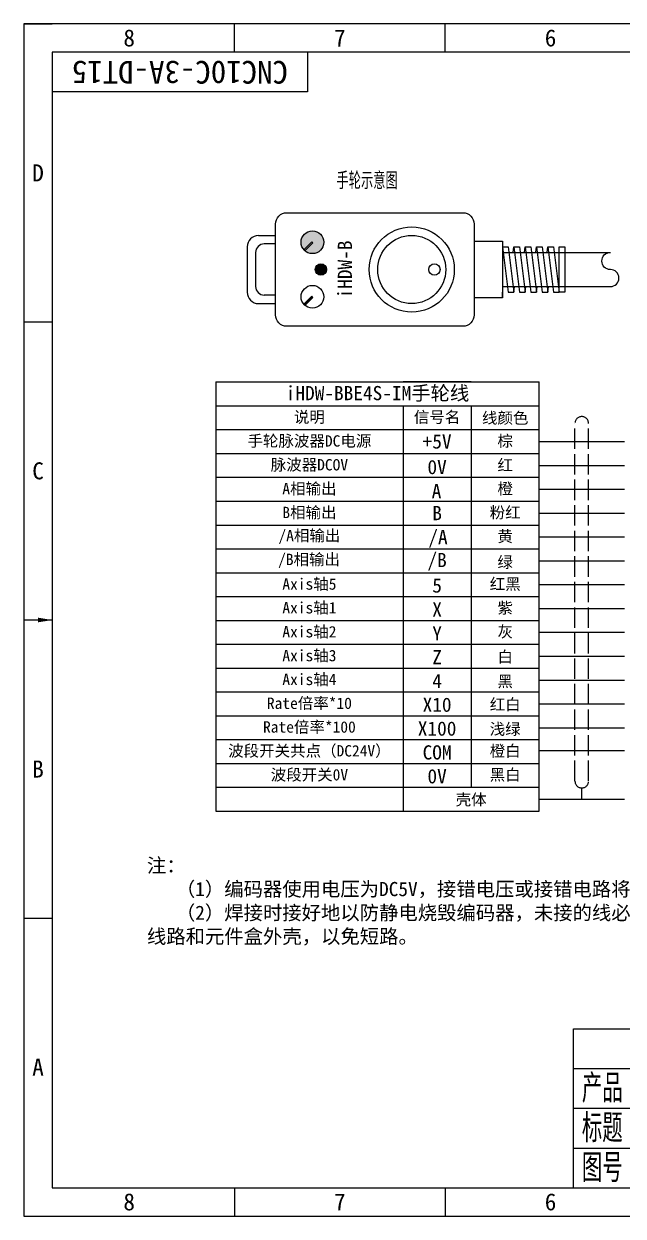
# Model space of a CAD drawing. Header units: millimetres. Extents: x 547 to 2149, y 622 to 1790.
# Drawn here: x 1850.7 to 1956.3, y 1102.4 to 1312.4 of the extents above; entities that cross this region are included whole.
import ezdxf

# ---------------------------------------------------------------- set-up
doc = ezdxf.new("R2010")
doc.units = ezdxf.units.MM
doc.linetypes.add('ACAD_ISO02W100', pattern=[15, 12, -3])
for name, color, linetype in [('中文标注', 3, 'Continuous'), ('仅图框使用', 7, 'Continuous'), ('元器件与线路', 7, 'Continuous'), ('文字标注特殊', 2, 'Continuous'), ('英文数字标注', 3, 'Continuous'), ('虚线', 7, 'ACAD_ISO02W100')]:
    doc.layers.add(name, color=color, linetype=linetype)
doc.styles.get("Standard").update_dxf_attribs({"font": 'txt', "bigfont": 'gbcbig.shx'})
doc.dimstyles.new('ISO-25', dxfattribs={"dimtxt": 2.5, "dimasz": 2.5, "dimexe": 1.25, "dimexo": 0.625, "dimtad": 1, "dimtxsty": 'Standard', "dimcen": 2.5, "dimadec": 0, "dimazin": 0, "dimtfac": 1, "dimtmove": 0, "dimatfit": 3, "dimfxl": 0, "dimarcsym": 0})

msp = doc.modelspace()

# ---------------------------------------------------------------- hatches: boundary and pattern name
at = {"layer": '元器件与线路'}
h = msp.add_hatch(color=256, dxfattribs=at)
h.set_gradient(color1=(235, 235, 255), one_color=1, tint=1)
h.paths.add_polyline_path([(1900.2, 1272.4, 0.643163), (1903.51, 1273.91, 1), (1899.51, 1273.91, 0.180786), (1900, 1272.59), (1901.41, 1274.01), (1901.61, 1273.81)])
h = msp.add_hatch(color=256, dxfattribs=at)
h.set_gradient(color1=(235, 235, 255), one_color=1, tint=1)
h.paths.add_polyline_path([(1904.01, 1269.11, 1), (1902.01, 1269.11, 1)])
h = msp.add_hatch(color=256, dxfattribs=at)
h.set_gradient(color1=(235, 235, 255), one_color=1, tint=1)
h.paths.add_polyline_path([(1900, 1262.99, 0.035004), (1900.2, 1262.8), (1901.61, 1264.21), (1901.41, 1264.41)])

# ---------------------------------------------------------------- linework, layer by layer
at = {"layer": '仅图框使用'}
for p, q in [((1850.66, 1312.38), (1850.66, 1102.38)), ((2147.66, 1312.38), (1850.66, 1312.38)), ((1850.66, 1312.38), (1855.66, 1312.38)), ((1887.78, 1307.38), (1887.78, 1312.38)), ((1924.91, 1307.38), (1924.91, 1312.38)), ((1855.66, 1307.38), (1855.66, 1107.38)), ((2142.66, 1307.38), (1855.66, 1307.38)), ((1900.66, 1307.38), (1900.66, 1300.38)), ((1900.66, 1300.38), (1855.66, 1300.38)), ((1850.66, 1259.88), (1855.66, 1259.88)), ((1850.66, 1154.88), (1855.66, 1154.88)), ((1947.53, 1135.38), (2142.66, 1135.38)), ((1947.53, 1107.38), (1947.53, 1135.38)), ((1947.53, 1128.38), (2142.66, 1128.38)), ((1947.53, 1121.38), (2142.66, 1121.38)), ((1947.53, 1114.38), (2110.53, 1114.38)), ((1855.66, 1107.38), (2142.66, 1107.38)), ((1887.78, 1107.38), (1887.78, 1102.38)), ((1924.91, 1107.38), (1924.91, 1102.38)), ((1850.66, 1102.38), (2147.66, 1102.38))]:
    msp.add_line(p, q, dxfattribs=at)
at = {"layer": '元器件与线路'}
for p, q in [((1892.01, 1275.11), (1895.01, 1275.11)), ((1890.01, 1273.11), (1890.01, 1265.11)), ((1895.01, 1273.61), (1893.01, 1273.61)), ((1895.01, 1273.61), (1894.36, 1273.61)), ((1901.41, 1274.01), (1900, 1272.59)), ((1901.61, 1273.81), (1900.2, 1272.39)), ((1901.41, 1274.01), (1901.61, 1273.81)), ((1930.01, 1274.11), (1935.01, 1274.11)), ((1935.01, 1274.11), (1935.01, 1264.11)), ((1935.01, 1274.11), (1935.01, 1273.11)), ((1935.01, 1273.11), (1936.01, 1273.11)), ((1935.01, 1273.11), (1936.01, 1265.11)), ((1936.01, 1273.11), (1937.01, 1265.11)), ((1936.89, 1272.11), (1937.01, 1273.11)), ((1937.01, 1273.11), (1938.01, 1273.11)), ((1937.01, 1273.11), (1938.01, 1265.11)), ((1938.01, 1273.11), (1939.01, 1265.11)), ((1938.89, 1272.11), (1939.01, 1273.11)), ((1939.01, 1273.11), (1940.01, 1273.11)), ((1939.01, 1273.11), (1940.01, 1265.11)), ((1940.01, 1273.11), (1941.01, 1265.11)), ((1940.89, 1272.11), (1941.01, 1273.11)), ((1941.01, 1273.11), (1942.01, 1273.11)), ((1941.01, 1273.11), (1942.01, 1265.11)), ((1942.01, 1273.11), (1943.01, 1265.11)), ((1942.89, 1272.11), (1943.01, 1273.11)), ((1943.01, 1273.11), (1944.01, 1273.11)), ((1943.01, 1273.11), (1944.01, 1265.11)), ((1944.01, 1273.11), (1945.01, 1265.11)), ((1945.01, 1265.11), (1945.01, 1273.11)), ((1945.01, 1273.11), (1946.01, 1273.11)), ((1946.01, 1273.11), (1946.01, 1265.11)), ((1891.51, 1272.11), (1891.51, 1266.11)), ((1900.2, 1272.39), (1900, 1272.59)), ((1935.01, 1272.11), (1935.01, 1266.11)), ((1935.01, 1272.11), (1954.01, 1272.11)), ((1895.01, 1264.61), (1893.01, 1264.61)), ((1901.41, 1264.41), (1900, 1262.99)), ((1901.61, 1264.21), (1900.2, 1262.79)), ((1901.61, 1264.21), (1901.41, 1264.41)), ((1935.01, 1266.11), (1954.01, 1266.11)), ((1935.01, 1264.11), (1935.01, 1265.11)), ((1936.01, 1265.11), (1937.01, 1265.11)), ((1937.01, 1265.11), (1937.14, 1266.11)), ((1938.01, 1265.11), (1939.01, 1265.11)), ((1939.01, 1265.11), (1939.14, 1266.11)), ((1940.01, 1265.11), (1941.01, 1265.11)), ((1941.01, 1265.11), (1941.14, 1266.11)), ((1942.01, 1265.11), (1943.01, 1265.11)), ((1943.01, 1265.11), (1943.14, 1266.11)), ((1944.01, 1265.11), (1945.01, 1265.11)), ((1946.01, 1265.11), (1945.01, 1265.11)), ((1892.01, 1263.11), (1895.01, 1263.11)), ((1900, 1262.99), (1900.2, 1262.79)), ((1935.01, 1264.11), (1930.01, 1264.11)), ((1884.48, 1249.31), (1941.48, 1249.31)), ((1884.48, 1249.31), (1884.48, 1173.71)), ((1929.48, 1249.31), (1917.48, 1249.31)), ((1941.48, 1173.71), (1941.48, 1249.31)), ((1884.48, 1245.11), (1941.48, 1245.11)), ((1917.48, 1245.11), (1917.48, 1173.71)), ((1929.48, 1245.11), (1929.48, 1240.91)), ((1884.48, 1240.91), (1941.48, 1240.91)), ((1929.48, 1240.91), (1929.48, 1236.71)), ((1941.48, 1238.81), (1956.48, 1238.81)), ((1884.48, 1236.71), (1941.48, 1236.71)), ((1929.48, 1236.71), (1929.48, 1232.51)), ((1941.48, 1234.61), (1956.48, 1234.61)), ((1884.48, 1232.51), (1941.48, 1232.51)), ((1929.48, 1232.51), (1929.48, 1228.31)), ((1941.48, 1230.41), (1956.48, 1230.41)), ((1884.48, 1228.31), (1941.48, 1228.31)), ((1929.48, 1228.31), (1929.48, 1224.11)), ((1941.48, 1226.21), (1956.48, 1226.21)), ((1884.48, 1224.11), (1941.48, 1224.11)), ((1929.48, 1224.11), (1929.48, 1219.91)), ((1941.48, 1222.01), (1956.48, 1222.01)), ((1884.48, 1219.91), (1941.48, 1219.91)), ((1929.48, 1219.91), (1929.48, 1215.71)), ((1941.48, 1217.81), (1956.48, 1217.81)), ((1884.48, 1215.71), (1941.48, 1215.71)), ((1929.48, 1215.71), (1929.48, 1211.51)), ((1941.48, 1213.61), (1956.48, 1213.61)), ((1884.48, 1211.51), (1941.48, 1211.51)), ((1929.48, 1211.51), (1929.48, 1207.31)), ((1941.48, 1209.41), (1956.48, 1209.41)), ((1884.48, 1207.31), (1941.48, 1207.31)), ((1929.48, 1207.31), (1929.48, 1203.11)), ((1941.48, 1205.21), (1956.48, 1205.21)), ((1884.48, 1203.11), (1941.48, 1203.11)), ((1929.48, 1203.11), (1929.48, 1198.91)), ((1941.48, 1201.01), (1956.48, 1201.01)), ((1884.48, 1198.91), (1941.48, 1198.91)), ((1929.48, 1198.91), (1929.48, 1194.71)), ((1941.48, 1196.81), (1956.48, 1196.81)), ((1884.48, 1194.71), (1941.48, 1194.71)), ((1929.48, 1194.71), (1929.48, 1190.51)), ((1941.48, 1192.61), (1956.48, 1192.61)), ((1884.48, 1190.51), (1941.48, 1190.51)), ((1929.48, 1190.51), (1929.48, 1186.31)), ((1941.48, 1188.41), (1956.48, 1188.41)), ((1884.48, 1186.31), (1941.48, 1186.31)), ((1929.48, 1186.31), (1929.48, 1182.11)), ((1941.48, 1184.38), (1956.48, 1184.38)), ((1884.48, 1182.11), (1941.48, 1182.11)), ((1929.48, 1182.11), (1929.48, 1177.91)), ((1884.48, 1177.91), (1941.48, 1177.91)), ((1948.98, 1175.81), (1948.98, 1177.81)), ((1941.48, 1175.81), (1956.48, 1175.81)), ((1884.48, 1173.71), (1941.48, 1173.71))]:
    msp.add_line(p, q, dxfattribs=at)
msp.add_lwpolyline([(1895.01, 1277.11, -0.414214), (1897.01, 1279.11), (1928.01, 1279.11, -0.414214), (1930.01, 1277.11), (1930.01, 1261.11, -0.414214), (1928.01, 1259.11), (1897.01, 1259.11, -0.414214), (1895.01, 1261.11)], format="xyb", close=True, dxfattribs=at)
msp.add_lwpolyline([(1954.01, 1266.11, 1), (1954.01, 1269.11, -1), (1954.01, 1272.11)], format="xyb", dxfattribs=at)
for centre, radius in [((1901.51, 1273.91), 2), ((1919.01, 1269.11), 7.5), ((1919.01, 1269.11), 6), ((1903.01, 1269.11), 1), ((1923.01, 1269.11), 1), ((1901.51, 1264.31), 2)]:
    msp.add_circle(centre, radius, dxfattribs=at)
for centre, radius, start, end in [((1892.01, 1273.11), 2, 90, 180), ((1893.01, 1272.11), 1.5, 90, 180), ((1892.01, 1265.11), 2, 180, 270), ((1893.01, 1266.11), 1.5, 180, 270)]:
    msp.add_arc(centre, radius, start, end, dxfattribs=at)
at = {"layer": '虚线', "ltscale": 0.3}
for p, q in [((1947.78, 1179.01), (1947.78, 1242.01)), ((1950.18, 1179.01), (1950.18, 1242.01))]:
    msp.add_line(p, q, dxfattribs=at)
for centre, start, end in [((1948.98, 1242.01), 0, 180), ((1948.98, 1179.01), 180, 0)]:
    msp.add_arc(centre, 1.2, start, end, dxfattribs=at)

# ---------------------------------------------------------------- texts
at = {"layer": '中文标注', "attachment_point": 5}
for s, insert, char_height, width in [('手轮示意图', (1911.15, 1284.76), 3, 16.5722), ('{\\fSimSun|b0|i0|c134|p2;iHDW-BBE4S-IM手轮线}', (1912.98, 1247.21), 2.5, 57), ('{\\fSimSun|b0|i0|c134|p2;说明}', (1900.98, 1243.01), 2, 33), ('{\\fSimSun|b0|i0|c134|p2;信号名}', (1923.48, 1243.01), 2, 12), ('{\\fSimSun|b0|i0|c134|p2;线颜色}', (1935.48, 1242.86), 2, 12), ('{\\fSimSun|b0|i0|c134|p2;手轮脉波器DC电源}', (1900.98, 1238.81), 2, 33), ('{\\fSimSun|b0|i0|c134|p2;棕}', (1935.48, 1238.81), 2, 12), ('{\\fSimSun|b0|i0|c134|p2;脉波器DCOV}', (1900.98, 1234.61), 2, 33), ('{\\fSimSun|b0|i0|c134|p2;红}', (1935.48, 1234.61), 2, 12), ('{\\fSimSun|b0|i0|c134|p2;A相输出}', (1900.98, 1230.41), 2, 33), ('{\\fSimSun|b0|i0|c134|p2;橙}', (1935.48, 1230.41), 2, 12), ('{\\fSimSun|b0|i0|c134|p2;B相输出}', (1900.98, 1226.21), 2, 33), ('{\\fSimSun|b0|i0|c134|p2;粉红}', (1935.48, 1226.21), 2, 12), ('{\\fSimSun|b0|i0|c134|p2;/A相输出}', (1900.98, 1222.01), 2, 33), ('{\\fSimSun|b0|i0|c134|p2;黄}', (1935.48, 1222.01), 2, 12), ('{\\fSimSun|b0|i0|c134|p2;/B相输出}', (1900.92, 1217.81), 2, 32.8822), ('{\\fSimSun|b0|i0|c134|p2;绿}', (1935.48, 1217.46), 2, 12), ('{\\fSimSun|b0|i0|c134|p2;Axis轴5}', (1900.98, 1213.61), 2, 33), ('{\\fSimSun|b0|i0|c134|p2;红黑}', (1935.48, 1213.61), 2, 12), ('{\\fSimSun|b0|i0|c134|p2;Axis轴1}', (1900.98, 1209.43), 2, 33), ('{\\fSimSun|b0|i0|c134|p2;紫}', (1935.48, 1209.41), 2, 12), ('{\\fSimSun|b0|i0|c134|p2;Axis轴2}', (1900.98, 1205.21), 2, 33), ('{\\fSimSun|b0|i0|c134|p2;灰}', (1935.48, 1205.21), 2, 12), ('{\\fSimSun|b0|i0|c134|p2;Axis轴3}', (1900.98, 1201.01), 2, 33), ('{\\fSimSun|b0|i0|c134|p2;白}', (1935.48, 1200.8), 2, 12), ('{\\fSimSun|b0|i0|c134|p2;Axis轴4}', (1900.98, 1196.81), 2, 33), ('{\\fSimSun|b0|i0|c134|p2;黑}', (1935.48, 1196.46), 2, 12), ('{\\fSimSun|b0|i0|c134|p2;Rate倍率*10}', (1900.98, 1192.61), 2, 33), ('{\\fSimSun|b0|i0|c134|p2;红白}', (1935.48, 1192.4), 2, 12), ('{\\fSimSun|b0|i0|c134|p2;Rate倍率*100}', (1900.98, 1188.43), 2, 33), ('{\\fSimSun|b0|i0|c134|p2;浅绿}', (1935.48, 1188.06), 2, 12), ('{\\fSimSun|b0|i0|c134|p2;波段开关0V}', (1900.98, 1180.01), 2, 33), ('{\\fSimSun|b0|i0|c134|p2;黑白}', (1935.48, 1180.01), 2, 12), ('{\\fSimSun|b0|i0|c134|p2;壳体}', (1929.48, 1175.63), 2, 24)]:
    msp.add_mtext(s, dxfattribs=dict(at, insert=insert, char_height=char_height, width=width))
at = {"layer": '中文标注', "insert": (1907.23, 1269.12), "char_height": 2.5, "width": 8.4567, "attachment_point": 5, "rotation": 90}
msp.add_mtext('{\\fSimSun|b0|i0|c134|p2;iHDW-B}', dxfattribs=at)
at = {"layer": '中文标注', "color": 6, "char_height": 2, "attachment_point": 5}
for s, insert, width in [('{\\fSimSun|b0|i0|c134|p2;波段开关共点（DC24V）}', (1900.98, 1184.21), 33), ('{\\fSimSun|b0|i0|c134|p2;橙白}', (1935.48, 1184.21), 12)]:
    msp.add_mtext(s, dxfattribs=dict(at, insert=insert, width=width))
at = {"layer": '仅图框使用', "attachment_point": 5}
for s, insert, char_height, width in [('{\\fSimSun|b0|i0|c134|p2;8}', (1869.22, 1309.88), 3, 37.125), ('{\\fSimSun|b0|i0|c134|p2;7}', (1906.35, 1309.88), 3, 37.125), ('{\\fSimSun|b0|i0|c134|p2;6}', (1943.47, 1309.88), 3, 37.125), ('{\\fSimSun|b0|i0|c134|p2;D}', (1853.16, 1286.13), 3, 5), ('{\\fSimSun|b0|i0|c134|p2;C}', (1853.16, 1233.63), 3, 5), ('{\\fSimSun|b0|i0|c134|p2;B}', (1853.16, 1181.13), 3, 5), ('{\\fSimSun|b0|i0|c134|p2;A}', (1853.16, 1128.63), 3, 5), ('产品', (1952.59, 1124.88), 5, 10.1092), ('标题', (1952.59, 1117.88), 5, 10.1092), ('图号', (1952.59, 1110.88), 5, 10.1092), ('{\\fSimSun|b0|i0|c134|p2;8}', (1869.22, 1104.88), 3, 37.125), ('{\\fSimSun|b0|i0|c134|p2;7}', (1906.35, 1104.88), 3, 37.125), ('{\\fSimSun|b0|i0|c134|p2;6}', (1943.47, 1104.88), 3, 37.125)]:
    msp.add_mtext(s, dxfattribs=dict(at, insert=insert, char_height=char_height, width=width))
at = {"layer": '文字标注特殊', "insert": (1872.35, 1165.41), "char_height": 2.5, "width": 146.7064, "attachment_point": 1}
msp.add_mtext('{\\fSimSun|b0|i0|c134|p2;注：\\P   （1）编码器使用电压为DC5V，接错电压或接错电路将导致编码器烧毁。\\P   （2）焊接时接好地以防静电烧毁编码器，未接的线必须剪去裸铜，再单个包好，不可触碰其他线路和元件盒外壳，以免短路。}', dxfattribs=at)
at = {"layer": '英文数字标注', "insert": (1878.16, 1303.88), "char_height": 4, "width": 45, "attachment_point": 5, "rotation": 180}
msp.add_mtext('{\\fSimSun|b0|i0|c134|p2;CNC10C-3A-DT15}', dxfattribs=at)
at = {"layer": '英文数字标注', "char_height": 2.5, "width": 12, "attachment_point": 5}
for s, insert in [('{\\fSimSun|b0|i0|c134|p2;+5V}', (1923.48, 1238.81)), ('{\\fSimSun|b0|i0|c134|p2;0V}', (1923.48, 1234.3)), ('{\\fSimSun|b0|i0|c134|p2;A}', (1923.38, 1230.08)), ('{\\fSimSun|b0|i0|c134|p2;B}', (1923.48, 1226.21)), ('{\\fSimSun|b0|i0|c134|p2;/A}', (1923.64, 1221.68)), ('{\\fSimSun|b0|i0|c134|p2;/B}', (1923.48, 1217.64)), ('{\\fSimSun|b0|i0|c134|p2;5}', (1923.48, 1213.44)), ('{\\fSimSun|b0|i0|c134|p2;X}', (1923.48, 1209.24)), ('{\\fSimSun|b0|i0|c134|p2;Y}', (1923.48, 1205.04)), ('{\\fSimSun|b0|i0|c134|p2;Z}', (1923.48, 1200.84)), ('{\\fSimSun|b0|i0|c134|p2;4}', (1923.48, 1196.64)), ('{\\fSimSun|b0|i0|c134|p2;X10}', (1923.48, 1192.44)), ('{\\fSimSun|b0|i0|c134|p2;X100}', (1923.48, 1188.24)), ('{\\fSimSun|b0|i0|c134|p2;0V}', (1923.48, 1179.84))]:
    msp.add_mtext(s, dxfattribs=dict(at, insert=insert))
at = {"layer": '英文数字标注', "color": 6, "insert": (1923.48, 1184.04), "char_height": 2.5, "width": 12, "attachment_point": 5}
msp.add_mtext('{\\fSimSun|b0|i0|c134|p2;COM}', dxfattribs=at)

# ---------------------------------------------------------------- leaders
at = {"layer": '仅图框使用'}
msp.add_leader([(1855.66, 1207.38), (1850.66, 1207.38)], dimstyle='ISO-25', override={"dimgap": 0.625, "dimtad": 0}, dxfattribs=at)

doc.saveas('drawing.dxf')
